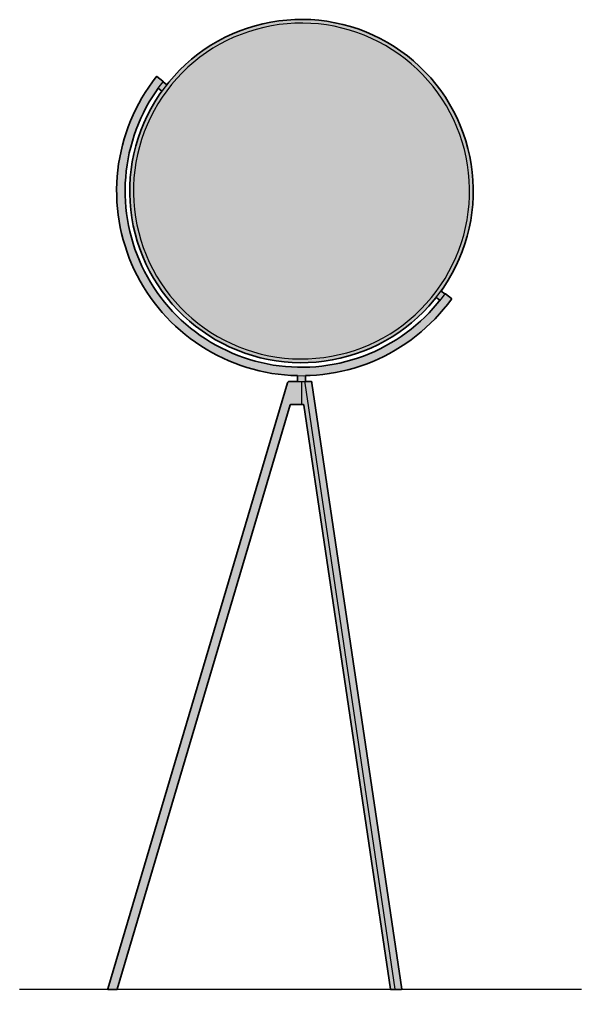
# Model space of a CAD drawing. Header units: millimetres. Extents: x 0 to 2535, y -1006 to 1980.
# Drawn here: x 0 to 1147, y 0 to 1980 of the extents above; entities that cross this region are included whole.
import ezdxf

# ---------------------------------------------------------------- set-up
doc = ezdxf.new("R2010")
doc.units = ezdxf.units.MM
doc.layers.add('Blocks', color=7, linetype='Continuous')
doc.layers.add('Blocks$Fill', color=7, linetype='Continuous', true_color=0xffffff)
for name, color, linetype, lineweight, true_color in [('Blocks$Inner', 7, 'Continuous', 25, 0x007f00), ('Blocks$Outline', 7, 'Continuous', 35, 0xff3f3f), ('Groud', 7, 'Continuous', 25, 0x243775)]:
    doc.layers.add(name, color=color, linetype=linetype, lineweight=lineweight, true_color=true_color)

# ---------------------------------------------------------------- blocks, each defined once
blk = doc.blocks.new('Superloon Floor Lamp Side')
at = {"layer": 'Blocks$Fill'}
h = blk.add_hatch(color=256, dxfattribs=at)
h.paths.add_polyline_path([(859.8, 1425.7), (865.7, 1434), (874.6, 1447.9), (882.8, 1462.1), (890.3, 1476.7), (897.1, 1491.6), (903.3, 1506.9), (908.7, 1522.4), (913.4, 1538.1), (917.3, 1554.1), (920.5, 1570.2), (922.9, 1586.4), (924.6, 1602.8), (925.5, 1619.2), (925.6, 1635.6), (925, 1652), (923.6, 1668.4), (921.4, 1684.6), (918.4, 1700.8), (914.7, 1716.8), (910.3, 1732.6), (905.1, 1748.2), (899.2, 1763.5), (892.6, 1778.6), (885.3, 1793.3), (877.3, 1807.6), (868.7, 1821.6), (859.4, 1835.1), (849.4, 1848.2), (838.9, 1860.8), (827.8, 1872.9), (816.1, 1884.5), (803.9, 1895.5), (791.3, 1905.9), (778.1, 1915.7), (764.5, 1924.9), (750.4, 1933.5), (736, 1941.4), (721.3, 1948.5), (706.2, 1955), (690.8, 1960.8), (675.2, 1965.9), (659.3, 1970.2), (643.3, 1973.7), (627.1, 1976.5), (610.8, 1978.6), (594.4, 1979.9), (578, 1980.4), (561.6, 1980.1), (545.2, 1979.1), (528.9, 1977.3), (512.6, 1974.7), (496.6, 1971.4), (480.6, 1967.4), (464.9, 1962.5), (449.5, 1957), (434.3, 1950.7), (419.4, 1943.8), (404.9, 1936.1), (390.7, 1927.8), (377, 1918.8), (363.6, 1909.2), (350.8, 1899), (338.4, 1888.2), (326.6, 1876.8), (315.3, 1864.8), (304.6, 1852.4), (300.5, 1847.1), (292.9, 1852.9), (292.9, 1853), (292.9, 1853), (292.9, 1853), (293, 1853), (293, 1853.1), (293, 1853.1), (293, 1853.1), (293, 1853.2), (293, 1853.2), (293, 1853.2), (293.1, 1853.3), (293.1, 1853.3), (293.1, 1853.3), (293.1, 1853.4), (293.1, 1853.4), (293.1, 1853.4), (293.1, 1853.5), (293.1, 1853.5), (293.1, 1853.5), (293.1, 1853.6), (293.1, 1853.6), (293.1, 1853.6), (293.1, 1853.7), (293.1, 1853.7), (293.1, 1853.7), (293, 1853.8), (293, 1853.8), (293, 1853.8), (293, 1853.9), (293, 1853.9), (293, 1853.9), (293, 1854), (293, 1854), (292.9, 1854), (292.9, 1854.1), (292.9, 1854.1), (292.9, 1854.1), (292.9, 1854.2), (292.8, 1854.2), (292.8, 1854.2), (292.8, 1854.2), (292.8, 1854.3), (292.7, 1854.3), (292.7, 1854.3), (292.7, 1854.3), (280.5, 1863.5), (280.5, 1863.5), (280.4, 1863.5), (280.4, 1863.6), (280.4, 1863.6), (280.4, 1863.6), (280.3, 1863.6), (280.3, 1863.6), (280.3, 1863.6), (280.2, 1863.6), (280.2, 1863.6), (280.2, 1863.7), (280.1, 1863.7), (280.1, 1863.7), (280.1, 1863.7), (280, 1863.7), (280, 1863.7), (280, 1863.7), (279.9, 1863.7), (279.9, 1863.7), (279.8, 1863.7), (279.8, 1863.7), (279.8, 1863.7), (279.7, 1863.7), (279.7, 1863.7), (279.7, 1863.7), (279.6, 1863.6), (279.6, 1863.6), (279.6, 1863.6), (279.5, 1863.6), (279.5, 1863.6), (279.5, 1863.6), (279.5, 1863.6), (279.4, 1863.5), (279.4, 1863.5), (279.4, 1863.5), (279.3, 1863.5), (279.3, 1863.5), (279.3, 1863.4), (279.3, 1863.4), (279.2, 1863.4), (279.2, 1863.4), (279.2, 1863.4), (279.2, 1863.3), (279.1, 1863.3), (263.7, 1842.3), (256.6, 1831.3), (249.8, 1820.2), (243.4, 1808.8), (237.4, 1797.2), (231.8, 1785.4), (226.7, 1773.5), (221.9, 1761.3), (217.6, 1749), (213.7, 1736.5), (210.2, 1724), (207.2, 1711.3), (204.6, 1698.5), (202.4, 1685.6), (200.7, 1672.7), (199.5, 1659.7), (198.7, 1646.7), (198.3, 1633.6), (198.4, 1620.6), (199, 1607.5), (200, 1594.5), (201.5, 1581.6), (203.4, 1568.7), (205.7, 1555.8), (208.5, 1543.1), (211.7, 1530.4), (215.4, 1517.9), (219.5, 1505.5), (224, 1493.3), (228.9, 1481.2), (234.3, 1469.3), (240.1, 1457.6), (246.2, 1446.1), (252.8, 1434.8), (259.8, 1423.8), (267.1, 1413), (274.8, 1402.5), (282.8, 1392.2), (291.2, 1382.2), (300, 1372.5), (309.1, 1363.2), (318.4, 1354.1), (328.2, 1345.4), (338.2, 1337), (348.4, 1329), (359, 1321.3), (369.8, 1314), (380.9, 1307.1), (392.2, 1300.5), (403.7, 1294.4), (415.4, 1288.7), (427.3, 1283.3), (439.4, 1278.4), (451.6, 1273.9), (464, 1269.9), (476.6, 1266.2), (489.2, 1263), (502, 1260.3), (514.8, 1257.9), (527.7, 1256.1), (540.7, 1254.7), (553.7, 1253.7), (566.7, 1253.2), (567.3, 1253.2), (567.3, 1241.1), (549.7, 1241.1), (549.6, 1241.1), (549.5, 1241.1), (549.3, 1241), (549.2, 1241), (549.1, 1241), (549, 1241), (549, 1241), (548.9, 1240.9), (548.8, 1240.9), (548.7, 1240.9), (548.6, 1240.9), (548.6, 1240.8), (548.5, 1240.8), (548.4, 1240.7), (548.3, 1240.7), (548.3, 1240.7), (548.2, 1240.6), (548.1, 1240.6), (548, 1240.5), (548, 1240.4), (547.9, 1240.4), (547.8, 1240.3), (547.8, 1240.3), (547.7, 1240.2), (547.7, 1240.1), (547.6, 1240.1), (547.6, 1240), (547.5, 1239.9), (547.5, 1239.9), (547.4, 1239.8), (547.4, 1239.7), (547.4, 1239.6), (547.3, 1239.5), (547.3, 1239.5), (547.3, 1239.4), (547.2, 1239.3), (547.2, 1239.3), (180.5, 1.3), (180.5, 1.2), (180.5, 1.2), (180.5, 1.1), (180.5, 1.1), (180.5, 1.1), (180.5, 1), (180.5, 1), (180.5, 1), (180.5, 0.9), (180.5, 0.9), (180.5, 0.9), (180.5, 0.8), (180.5, 0.8), (180.5, 0.8), (180.5, 0.7), (180.5, 0.7), (180.5, 0.7), (180.5, 0.6), (180.5, 0.6), (180.6, 0.6), (180.6, 0.5), (180.6, 0.5), (180.6, 0.5), (180.6, 0.5), (180.6, 0.4), (180.7, 0.4), (180.7, 0.4), (180.7, 0.3), (180.7, 0.3), (180.8, 0.3), (180.8, 0.3), (180.8, 0.2), (180.8, 0.2), (180.9, 0.2), (180.9, 0.2), (180.9, 0.2), (180.9, 0.1), (181, 0.1), (181, 0.1), (181, 0.1), (181.1, 0.1), (181.1, 0.1), (181.1, 0.1), (181.2, 0), (181.2, 0), (181.2, 0), (181.3, 0), (181.3, 0), (181.3, 0), (181.4, 0), (181.4, 0), (181.4, 0), (181.5, 0), (198.1, 0), (198.2, 0), (198.3, 0), (198.3, 0), (198.3, 0), (198.4, 0), (198.4, 0), (198.4, 0), (198.5, 0), (198.5, 0.1), (198.5, 0.1), (198.6, 0.1), (198.6, 0.1), (198.6, 0.1), (198.6, 0.1), (198.7, 0.1), (198.7, 0.2), (198.7, 0.2), (198.8, 0.2), (198.8, 0.2), (198.8, 0.3), (198.8, 0.3), (198.9, 0.3), (198.9, 0.3), (198.9, 0.4), (198.9, 0.4), (199, 0.4), (199, 0.4), (199, 0.5), (199, 0.5), (199, 0.5), (199, 0.6), (199.1, 0.6), (199.1, 0.6), (199.1, 0.7), (199.1, 0.7), (199.1, 0.7), (552.4, 1193.3), (552.4, 1193.4), (552.4, 1193.4), (552.4, 1193.5), (552.4, 1193.5), (552.5, 1193.5), (552.5, 1193.6), (552.5, 1193.6), (552.5, 1193.6), (552.5, 1193.7), (552.6, 1193.7), (552.6, 1193.7), (552.6, 1193.7), (552.6, 1193.8), (552.6, 1193.8), (552.7, 1193.8), (552.7, 1193.8), (552.7, 1193.8), (552.8, 1193.9), (552.8, 1193.9), (552.8, 1193.9), (552.8, 1193.9), (552.9, 1193.9), (552.9, 1194), (552.9, 1194), (553, 1194), (553, 1194), (553, 1194), (553.1, 1194), (553.1, 1194), (553.1, 1194), (553.2, 1194), (553.2, 1194), (553.2, 1194.1), (553.3, 1194.1), (553.3, 1194.1), (553.3, 1194.1), (579, 1194.1), (579.1, 1194.1), (579.1, 1194.1), (579.2, 1194), (579.2, 1194), (579.2, 1194), (579.3, 1194), (579.3, 1194), (579.3, 1194), (579.4, 1194), (579.4, 1194), (579.4, 1194), (579.5, 1194), (579.5, 1193.9), (579.5, 1193.9), (579.6, 1193.9), (579.6, 1193.9), (579.6, 1193.9), (579.6, 1193.8), (579.7, 1193.8), (579.7, 1193.8), (579.7, 1193.8), (579.7, 1193.8), (579.8, 1193.7), (579.8, 1193.7), (579.8, 1193.7), (579.8, 1193.6), (579.8, 1193.6), (579.9, 1193.6), (579.9, 1193.6), (579.9, 1193.5), (579.9, 1193.5), (579.9, 1193.5), (579.9, 1193.4), (580, 1193.4), (580, 1193.4), (580, 1193.3), (580, 1193.3), (580, 1193.3), (580, 1193.2), (580, 1193.2), (756.6, 0.9), (756.6, 0.8), (756.6, 0.8), (756.6, 0.7), (756.6, 0.7), (756.6, 0.7), (756.7, 0.6), (756.7, 0.6), (756.7, 0.6), (756.7, 0.5), (756.7, 0.5), (756.7, 0.5), (756.8, 0.4), (756.8, 0.4), (756.8, 0.4), (756.8, 0.4), (756.8, 0.3), (756.9, 0.3), (756.9, 0.3), (756.9, 0.3), (756.9, 0.2), (757, 0.2), (757, 0.2), (757, 0.2), (757.1, 0.1), (757.1, 0.1), (757.1, 0.1), (757.2, 0.1), (757.2, 0.1), (757.2, 0.1), (757.2, 0.1), (757.3, 0), (757.3, 0), (757.3, 0), (757.4, 0), (757.4, 0), (757.4, 0), (757.5, 0), (757.5, 0), (757.6, 0), (757.6, 0), (766.3, 0), (766.4, 0), (766.4, 0), (766.4, 0), (766.5, 0), (778.6, 0), (778.7, 0), (778.7, 0), (778.8, 0), (778.8, 0), (778.8, 0), (778.9, 0), (778.9, 0), (778.9, 0), (779, 0.1), (779, 0.1), (779, 0.1), (779.1, 0.1), (779.1, 0.1), (779.1, 0.1), (779.1, 0.1), (779.2, 0.2), (779.2, 0.2), (779.2, 0.2), (779.3, 0.2), (779.3, 0.2), (779.3, 0.3), (779.3, 0.3), (779.4, 0.3), (779.4, 0.3), (779.4, 0.4), (779.4, 0.4), (779.4, 0.4), (779.5, 0.5), (779.5, 0.5), (779.5, 0.5), (779.5, 0.5), (779.5, 0.6), (779.5, 0.6), (779.6, 0.6), (779.6, 0.7), (779.6, 0.7), (779.6, 0.7), (779.6, 0.8), (779.6, 0.8), (779.6, 0.8), (779.6, 0.9), (779.6, 0.9), (779.6, 0.9), (779.6, 1), (779.6, 1), (779.6, 1), (779.6, 1.1), (779.6, 1.1), (779.6, 1.1), (596.1, 1240.2), (596.1, 1240.3), (596.1, 1240.3), (596.1, 1240.3), (596.1, 1240.4), (596.1, 1240.4), (596, 1240.4), (596, 1240.5), (596, 1240.5), (596, 1240.5), (596, 1240.6), (596, 1240.6), (595.9, 1240.6), (595.9, 1240.6), (595.9, 1240.7), (595.9, 1240.7), (595.9, 1240.7), (595.8, 1240.8), (595.8, 1240.8), (595.8, 1240.8), (595.8, 1240.8), (595.7, 1240.8), (595.7, 1240.9), (595.7, 1240.9), (595.7, 1240.9), (595.6, 1240.9), (595.6, 1240.9), (595.6, 1241), (595.5, 1241), (595.5, 1241), (595.5, 1241), (595.4, 1241), (595.4, 1241), (595.4, 1241), (595.3, 1241), (595.3, 1241), (595.3, 1241), (595.2, 1241), (595.2, 1241.1), (595.2, 1241.1), (595.1, 1241.1), (583.3, 1241.1), (583.3, 1253.2), (605.8, 1254.3), (618.8, 1255.6), (631.8, 1257.3), (644.6, 1259.5), (657.4, 1262.1), (670.1, 1265.2), (682.7, 1268.7), (695.1, 1272.6), (707.4, 1276.9), (719.5, 1281.7), (731.5, 1286.9), (743.3, 1292.5), (754.9, 1298.5), (766.2, 1305), (777.4, 1311.8), (788.2, 1318.9), (798.9, 1326.5), (809.3, 1334.4), (819.3, 1342.7), (829.1, 1351.3), (838.6, 1360.3), (847.8, 1369.5), (856.7, 1379.1), (865.2, 1389), (873.4, 1399.2), (881.2, 1409.6), (881.2, 1409.7), (881.2, 1409.7), (881.2, 1409.7), (881.3, 1409.8), (881.3, 1409.8), (881.3, 1409.8), (881.3, 1409.9), (881.3, 1409.9), (881.3, 1409.9), (881.3, 1410), (881.3, 1410), (881.3, 1410), (881.3, 1410.1), (881.3, 1410.1), (881.3, 1410.1), (881.4, 1410.2), (881.4, 1410.2), (881.4, 1410.2), (881.3, 1410.3), (881.3, 1410.3), (881.3, 1410.3), (881.3, 1410.4), (881.3, 1410.4), (881.3, 1410.4), (881.3, 1410.5), (881.3, 1410.5), (881.3, 1410.5), (881.3, 1410.6), (881.3, 1410.6), (881.3, 1410.6), (881.2, 1410.7), (881.2, 1410.7), (881.2, 1410.7), (881.2, 1410.8), (881.2, 1410.8), (881.1, 1410.8), (881.1, 1410.8), (881.1, 1410.9), (881.1, 1410.9), (881.1, 1410.9), (881, 1410.9), (881, 1411), (881, 1411), (881, 1411), (868.8, 1420.2), (868.7, 1420.2), (868.7, 1420.2), (868.7, 1420.2), (868.6, 1420.3), (868.6, 1420.3), (868.6, 1420.3), (868.6, 1420.3), (868.5, 1420.3), (868.5, 1420.3), (868.5, 1420.3), (868.4, 1420.3), (868.4, 1420.4), (868.4, 1420.4), (868.3, 1420.4), (868.3, 1420.4), (868.3, 1420.4), (868.2, 1420.4), (868.2, 1420.4), (868.1, 1420.4), (868.1, 1420.4), (868.1, 1420.4), (868, 1420.4), (868, 1420.4), (868, 1420.3), (867.9, 1420.3), (867.9, 1420.3), (867.9, 1420.3), (867.8, 1420.3), (867.8, 1420.3), (867.8, 1420.3), (867.7, 1420.3), (867.7, 1420.3), (867.7, 1420.2), (867.7, 1420.2), (867.6, 1420.2), (867.6, 1420.2), (867.6, 1420.2), (867.5, 1420.1), (867.5, 1420.1), (867.5, 1420.1), (867.5, 1420.1), (867.4, 1420), (867.4, 1420), (867.4, 1420), (867.4, 1420)], flags=0)
h.paths.add_polyline_path([(857.6, 1407), (844, 1390.8), (835.6, 1381.6), (826.8, 1372.8), (817.8, 1364.2), (808.4, 1356), (798.8, 1348.1), (788.9, 1340.5), (778.7, 1333.3), (768.3, 1326.4), (757.7, 1319.9), (746.9, 1313.8), (735.8, 1308.1), (724.6, 1302.7), (713.1, 1297.7), (701.6, 1293.1), (689.8, 1289), (677.9, 1285.2), (665.9, 1281.9), (653.8, 1278.9), (641.6, 1276.4), (629.3, 1274.4), (617, 1272.7), (604.6, 1271.5), (592.2, 1270.7), (579.7, 1270.3), (567.2, 1270.4), (554.8, 1270.9), (542.4, 1271.8), (530, 1273.1), (517.7, 1274.9), (505.4, 1277.1), (493.2, 1279.8), (481.1, 1282.8), (469.2, 1286.3), (457.3, 1290.2), (445.6, 1294.5), (434.1, 1299.2), (422.7, 1304.2), (411.5, 1309.7), (400.5, 1315.6), (389.8, 1321.8), (379.2, 1328.4), (368.9, 1335.4), (358.8, 1342.7), (349, 1350.4), (339.4, 1358.4), (330.2, 1366.7), (321.2, 1375.4), (312.5, 1384.3), (304.2, 1393.6), (296.2, 1403.1), (288.5, 1412.9), (281.1, 1423), (274.1, 1433.3), (267.5, 1443.8), (261.2, 1454.6), (255.3, 1465.6), (249.8, 1476.8), (244.7, 1488.1), (240, 1499.6), (235.7, 1511.3), (231.8, 1523.2), (228.3, 1535.1), (225.2, 1547.2), (222.6, 1559.4), (220.3, 1571.6), (218.5, 1583.9), (217.1, 1596.3), (216.2, 1608.7), (215.7, 1621.2), (215.6, 1633.7), (215.9, 1646.1), (216.7, 1658.5), (217.9, 1670.9), (219.5, 1683.3), (221.6, 1695.6), (224, 1707.8), (226.9, 1719.9), (230.3, 1731.9), (234, 1743.8), (238.1, 1755.6), (242.7, 1767.1), (247.6, 1778.6), (253, 1789.8), (258.7, 1800.9), (264.8, 1811.8), (271.3, 1822.4), (278.1, 1832.8), (283.1, 1839.9), (290.7, 1834.2), (285, 1826.1), (276.1, 1812.2), (267.9, 1798), (260.3, 1783.4), (253.5, 1768.5), (247.4, 1753.3), (242, 1737.7), (237.3, 1722), (233.3, 1706.1), (230.1, 1689.9), (227.7, 1673.7), (226.1, 1657.4), (225.2, 1641), (225, 1624.5), (225.7, 1608.1), (227.1, 1591.8), (229.3, 1575.5), (232.2, 1559.3), (235.9, 1543.3), (240.3, 1527.5), (245.5, 1511.9), (251.4, 1496.6), (258, 1481.5), (265.3, 1466.8), (273.3, 1452.5), (282, 1438.5), (291.3, 1425), (301.2, 1411.9), (311.7, 1399.3), (322.8, 1387.2), (334.5, 1375.6), (346.7, 1364.6), (359.4, 1354.2), (372.6, 1344.4), (386.2, 1335.2), (400.2, 1326.6), (414.6, 1318.8), (429.4, 1311.6), (444.5, 1305.1), (459.9, 1299.3), (475.5, 1294.3), (491.3, 1289.9), (507.4, 1286.4), (523.6, 1283.6), (539.8, 1281.5), (556.2, 1280.2), (572.6, 1279.7), (589.1, 1280), (605.5, 1281), (621.8, 1282.8), (638, 1285.4), (654.1, 1288.7), (670, 1292.8), (685.7, 1297.6), (701.2, 1303.1), (716.4, 1309.4), (731.2, 1316.3), (745.8, 1324), (759.9, 1332.3), (773.7, 1341.3), (787, 1350.9), (799.9, 1361.1), (812.2, 1372), (824.1, 1383.3), (835.3, 1395.3), (846.1, 1407.7), (850, 1412.7)], flags=0)
at = {"layer": 'Blocks$Inner'}
for p, q in [((867.4, 1420), (859.7, 1425.8)), ((567.3, 1241), (567.3, 1253.2)), ((583.3, 1241), (583.3, 1253.2))]:
    blk.add_line(p, q, dxfattribs=at)
for points in [[(225.2, 1641), (225, 1624.5), (225.7, 1608.1), (227.1, 1591.8), (229.3, 1575.5), (232.2, 1559.3), (235.9, 1543.3), (240.3, 1527.5), (245.5, 1511.9), (251.4, 1496.6), (258, 1481.5), (265.3, 1466.8), (273.3, 1452.5), (282, 1438.5), (291.3, 1425), (301.2, 1411.9), (311.7, 1399.3), (322.8, 1387.2), (334.5, 1375.6), (346.7, 1364.6), (359.4, 1354.2), (372.6, 1344.4), (386.2, 1335.2), (400.2, 1326.6), (414.6, 1318.8), (429.4, 1311.6), (444.5, 1305.1), (459.9, 1299.3), (475.5, 1294.3), (491.3, 1289.9), (507.4, 1286.4), (523.6, 1283.6), (539.8, 1281.5), (556.2, 1280.2), (572.6, 1279.7), (589.1, 1280), (605.5, 1281), (621.8, 1282.8), (638, 1285.4), (654.1, 1288.7), (670, 1292.8), (685.7, 1297.6), (701.2, 1303.1), (716.4, 1309.4), (731.2, 1316.3), (745.8, 1324), (759.9, 1332.3), (773.7, 1341.3), (787, 1350.9), (799.9, 1361.1), (812.2, 1372), (824.1, 1383.3), (835.3, 1395.3), (846.1, 1407.7), (856.2, 1420.7), (865.7, 1434), (874.6, 1447.9), (882.8, 1462.1), (890.3, 1476.7), (897.1, 1491.6), (903.3, 1506.9), (908.7, 1522.4), (913.4, 1538.1), (917.3, 1554.1), (920.5, 1570.2), (922.9, 1586.4), (924.6, 1602.8), (925.5, 1619.2), (925.6, 1635.6), (925, 1652), (923.6, 1668.4), (921.4, 1684.6), (918.4, 1700.8), (914.7, 1716.8), (910.3, 1732.6), (905.1, 1748.2), (899.2, 1763.5), (892.6, 1778.6), (885.3, 1793.3), (877.3, 1807.6), (868.7, 1821.6), (859.4, 1835.1), (849.4, 1848.2), (838.9, 1860.8), (827.8, 1872.9), (816.1, 1884.5), (803.9, 1895.5), (791.3, 1905.9), (778.1, 1915.7), (764.5, 1924.9), (750.4, 1933.5), (736, 1941.4), (721.3, 1948.5), (706.2, 1955), (690.8, 1960.8), (675.2, 1965.9), (659.3, 1970.2), (643.3, 1973.7), (627.1, 1976.5), (610.8, 1978.6), (594.4, 1979.9), (578, 1980.4), (561.6, 1980.1), (545.2, 1979.1), (528.9, 1977.3), (512.6, 1974.7), (496.6, 1971.4), (480.6, 1967.4), (464.9, 1962.5), (449.5, 1957), (434.3, 1950.7), (419.4, 1943.8), (404.9, 1936.1), (390.7, 1927.8), (377, 1918.8), (363.6, 1909.2), (350.8, 1899), (338.4, 1888.2), (326.6, 1876.8), (315.3, 1864.8), (304.6, 1852.4), (294.5, 1839.5), (285, 1826.1), (276.1, 1812.2), (267.9, 1798), (260.3, 1783.4), (253.5, 1768.5), (247.4, 1753.3), (242, 1737.7), (237.3, 1722), (233.3, 1706.1), (230.1, 1689.9), (227.7, 1673.7), (226.1, 1657.4)], [(232.7, 1640.7), (232.6, 1624.6), (233.2, 1608.6), (234.6, 1592.6), (236.8, 1576.7), (239.6, 1560.8), (243.2, 1545.2), (247.6, 1529.7), (252.7, 1514.5), (258.4, 1499.5), (264.9, 1484.8), (272.1, 1470.4), (279.9, 1456.3), (288.3, 1442.7), (297.4, 1429.4), (307.1, 1416.6), (317.4, 1404.3), (328.3, 1392.4), (339.7, 1381.1), (351.6, 1370.4), (364.1, 1360.2), (377, 1350.5), (390.3, 1341.6), (404, 1333.2), (418.1, 1325.5), (432.5, 1318.5), (447.3, 1312.1), (462.4, 1306.5), (477.6, 1301.5), (493.2, 1297.3), (508.8, 1293.8), (524.7, 1291.1), (540.6, 1289.1), (556.6, 1287.8), (572.7, 1287.3), (588.8, 1287.6), (604.8, 1288.6), (620.8, 1290.3), (636.7, 1292.8), (652.4, 1296.1), (668, 1300.1), (683.3, 1304.8), (698.5, 1310.2), (713.3, 1316.3), (727.9, 1323.1), (742.1, 1330.6), (755.9, 1338.8), (769.4, 1347.5), (782.4, 1356.9), (795, 1367), (807.1, 1377.5), (818.7, 1388.7), (829.7, 1400.4), (840.2, 1412.5), (850.1, 1425.2), (859.4, 1438.3), (868.1, 1451.8), (876.1, 1465.7), (883.5, 1480), (890.2, 1494.6), (896.2, 1509.5), (901.5, 1524.7), (906.1, 1540.1), (909.9, 1555.7), (913, 1571.5), (915.4, 1587.4), (917, 1603.4), (917.9, 1619.4), (918, 1635.5), (917.4, 1651.5), (916, 1667.5), (913.9, 1683.5), (911, 1699.3), (907.4, 1714.9), (903.1, 1730.4), (898, 1745.7), (892.2, 1760.7), (885.8, 1775.4), (878.6, 1789.8), (870.8, 1803.8), (862.3, 1817.5), (853.2, 1830.7), (843.5, 1843.5), (833.2, 1855.8), (822.3, 1867.7), (810.9, 1879), (799, 1889.8), (786.6, 1900), (773.7, 1909.6), (760.4, 1918.6), (746.7, 1926.9), (732.6, 1934.6), (718.1, 1941.7), (703.3, 1948), (688.3, 1953.7), (673, 1958.6), (657.5, 1962.8), (641.8, 1966.3), (626, 1969), (610, 1971), (594, 1972.3), (578, 1972.8), (561.9, 1972.5), (545.8, 1971.5), (529.9, 1969.8), (514, 1967.3), (498.3, 1964), (482.7, 1960.1), (467.3, 1955.3), (452.2, 1949.9), (437.3, 1943.8), (422.8, 1937), (408.6, 1929.5), (394.7, 1921.4), (381.3, 1912.6), (368.2, 1903.2), (355.7, 1893.2), (343.6, 1882.6), (332, 1871.4), (320.9, 1859.8), (310.4, 1847.6), (300.5, 1834.9), (291.2, 1821.8), (282.6, 1808.3), (274.5, 1794.4), (267.2, 1780.1), (260.5, 1765.5), (254.5, 1750.6), (249.2, 1735.4), (244.6, 1720), (240.7, 1704.4), (237.6, 1688.6), (235.2, 1672.8), (233.6, 1656.8)], [(868.8, 1420.2), (868.8, 1420.2), (868.7, 1420.2), (868.7, 1420.2), (868.7, 1420.2), (868.6, 1420.3), (868.6, 1420.3), (868.6, 1420.3), (868.6, 1420.3), (868.5, 1420.3), (868.5, 1420.3), (868.5, 1420.3), (868.4, 1420.3), (868.4, 1420.4), (868.4, 1420.4), (868.3, 1420.4), (868.3, 1420.4), (868.3, 1420.4), (868.2, 1420.4), (868.2, 1420.4), (868.1, 1420.4), (868.1, 1420.4), (868.1, 1420.4), (868, 1420.4), (868, 1420.4), (868, 1420.3), (867.9, 1420.3), (867.9, 1420.3), (867.9, 1420.3), (867.8, 1420.3), (867.8, 1420.3), (867.8, 1420.3), (867.7, 1420.3), (867.7, 1420.3), (867.7, 1420.2), (867.7, 1420.2), (867.6, 1420.2), (867.6, 1420.2), (867.6, 1420.2), (867.5, 1420.1), (867.5, 1420.1), (867.5, 1420.1), (867.5, 1420.1), (867.4, 1420), (867.4, 1420), (867.4, 1420), (867.4, 1420), (859.9, 1410), (852.1, 1400.2), (844, 1390.8), (835.6, 1381.6), (826.8, 1372.8), (817.8, 1364.2), (808.4, 1356), (798.8, 1348.1), (788.9, 1340.5), (778.7, 1333.3), (768.3, 1326.4), (757.7, 1319.9), (746.9, 1313.8), (735.8, 1308.1), (724.6, 1302.7), (713.1, 1297.7), (701.6, 1293.1), (689.8, 1289), (677.9, 1285.2), (665.9, 1281.9), (653.8, 1278.9), (641.6, 1276.4), (629.3, 1274.4), (617, 1272.7), (604.6, 1271.5), (592.2, 1270.7), (579.7, 1270.3), (567.2, 1270.4), (554.8, 1270.9), (542.4, 1271.8), (530, 1273.1), (517.7, 1274.9), (505.4, 1277.1), (493.2, 1279.8), (481.1, 1282.8), (469.2, 1286.3), (457.3, 1290.2), (445.6, 1294.5), (434.1, 1299.2), (422.7, 1304.2), (411.5, 1309.7), (400.5, 1315.6), (389.8, 1321.8), (379.2, 1328.4), (368.9, 1335.4), (358.8, 1342.7), (349, 1350.4), (339.4, 1358.4), (330.2, 1366.7), (321.2, 1375.4), (312.5, 1384.3), (304.2, 1393.6), (296.2, 1403.1), (288.5, 1412.9), (281.1, 1423), (274.1, 1433.3), (267.5, 1443.8), (261.2, 1454.6), (255.3, 1465.6), (249.8, 1476.8), (244.7, 1488.1), (240, 1499.6), (235.7, 1511.3), (231.8, 1523.2), (228.3, 1535.1), (225.2, 1547.2), (222.6, 1559.4), (220.3, 1571.6), (218.5, 1583.9), (217.1, 1596.3), (216.2, 1608.7), (215.7, 1621.2), (215.6, 1633.7), (215.9, 1646.1), (216.7, 1658.5), (217.9, 1670.9), (219.5, 1683.3), (221.6, 1695.6), (224, 1707.8), (226.9, 1719.9), (230.3, 1731.9), (234, 1743.8), (238.1, 1755.6), (242.7, 1767.1), (247.6, 1778.6), (253, 1789.8), (258.7, 1800.9), (264.8, 1811.8), (271.3, 1822.4), (278.1, 1832.8), (285.3, 1843), (292.9, 1852.9), (292.9, 1852.9), (292.9, 1853), (292.9, 1853), (292.9, 1853), (293, 1853), (293, 1853.1), (293, 1853.1), (293, 1853.1), (293, 1853.2), (293, 1853.2), (293, 1853.2), (293.1, 1853.3), (293.1, 1853.3), (293.1, 1853.3), (293.1, 1853.4), (293.1, 1853.4), (293.1, 1853.4), (293.1, 1853.5), (293.1, 1853.5), (293.1, 1853.5), (293.1, 1853.6), (293.1, 1853.6), (293.1, 1853.6), (293.1, 1853.7), (293.1, 1853.7), (293.1, 1853.7), (293, 1853.8), (293, 1853.8), (293, 1853.8), (293, 1853.9), (293, 1853.9), (293, 1853.9), (293, 1854), (293, 1854), (292.9, 1854), (292.9, 1854.1), (292.9, 1854.1), (292.9, 1854.1), (292.9, 1854.2), (292.8, 1854.2), (292.8, 1854.2), (292.8, 1854.2), (292.8, 1854.3), (292.7, 1854.3), (292.7, 1854.3), (292.7, 1854.3), (280.5, 1863.5), (280.5, 1863.5), (280.5, 1863.5), (280.4, 1863.5), (280.4, 1863.6), (280.4, 1863.6), (280.4, 1863.6), (280.3, 1863.6), (280.3, 1863.6), (280.3, 1863.6), (280.2, 1863.6), (280.2, 1863.6), (280.2, 1863.7), (280.1, 1863.7), (280.1, 1863.7), (280.1, 1863.7), (280, 1863.7), (280, 1863.7), (280, 1863.7), (279.9, 1863.7), (279.9, 1863.7), (279.8, 1863.7), (279.8, 1863.7), (279.8, 1863.7), (279.7, 1863.7), (279.7, 1863.7), (279.7, 1863.7), (279.6, 1863.6), (279.6, 1863.6), (279.6, 1863.6), (279.5, 1863.6), (279.5, 1863.6), (279.5, 1863.6), (279.5, 1863.6), (279.4, 1863.5), (279.4, 1863.5), (279.4, 1863.5), (279.3, 1863.5), (279.3, 1863.5), (279.3, 1863.4), (279.3, 1863.4), (279.2, 1863.4), (279.2, 1863.4), (279.2, 1863.4), (279.2, 1863.3), (279.1, 1863.3), (271.2, 1852.9), (263.7, 1842.3), (256.6, 1831.3), (249.8, 1820.2), (243.4, 1808.8), (237.4, 1797.2), (231.8, 1785.4), (226.7, 1773.5), (221.9, 1761.3), (217.6, 1749), (213.7, 1736.5), (210.2, 1724), (207.2, 1711.3), (204.6, 1698.5), (202.4, 1685.6), (200.7, 1672.7), (199.5, 1659.7), (198.7, 1646.7), (198.3, 1633.6), (198.4, 1620.6), (199, 1607.5), (200, 1594.5), (201.5, 1581.6), (203.4, 1568.7), (205.7, 1555.8), (208.5, 1543.1), (211.7, 1530.4), (215.4, 1517.9), (219.5, 1505.5), (224, 1493.3), (228.9, 1481.2), (234.3, 1469.3), (240.1, 1457.6), (246.2, 1446.1), (252.8, 1434.8), (259.8, 1423.8), (267.1, 1413), (274.8, 1402.5), (282.8, 1392.2), (291.2, 1382.2), (300, 1372.5), (309.1, 1363.2), (318.4, 1354.1), (328.2, 1345.4), (338.2, 1337), (348.4, 1329), (359, 1321.3), (369.8, 1314), (380.9, 1307.1), (392.2, 1300.5), (403.7, 1294.4), (415.4, 1288.7), (427.3, 1283.3), (439.4, 1278.4), (451.6, 1273.9), (464, 1269.9), (476.6, 1266.2), (489.2, 1263), (502, 1260.3), (514.8, 1257.9), (527.7, 1256.1), (540.7, 1254.7), (553.7, 1253.7), (566.7, 1253.2), (579.8, 1253.1), (592.8, 1253.5), (605.8, 1254.3), (618.8, 1255.6), (631.8, 1257.3), (644.6, 1259.5), (657.4, 1262.1), (670.1, 1265.2), (682.7, 1268.7), (695.1, 1272.6), (707.4, 1276.9), (719.5, 1281.7), (731.5, 1286.9), (743.3, 1292.5), (754.9, 1298.5), (766.2, 1305), (777.4, 1311.8), (788.2, 1318.9), (798.9, 1326.5), (809.3, 1334.4), (819.3, 1342.7), (829.1, 1351.3), (838.6, 1360.3), (847.8, 1369.5), (856.7, 1379.1), (865.2, 1389), (873.4, 1399.2), (881.2, 1409.6), (881.2, 1409.7), (881.2, 1409.7), (881.2, 1409.7), (881.2, 1409.7), (881.3, 1409.8), (881.3, 1409.8), (881.3, 1409.8), (881.3, 1409.9), (881.3, 1409.9), (881.3, 1409.9), (881.3, 1410), (881.3, 1410), (881.3, 1410), (881.3, 1410.1), (881.3, 1410.1), (881.3, 1410.1), (881.4, 1410.2), (881.4, 1410.2), (881.4, 1410.2), (881.3, 1410.3), (881.3, 1410.3), (881.3, 1410.3), (881.3, 1410.4), (881.3, 1410.4), (881.3, 1410.4), (881.3, 1410.5), (881.3, 1410.5), (881.3, 1410.5), (881.3, 1410.6), (881.3, 1410.6), (881.3, 1410.6), (881.2, 1410.7), (881.2, 1410.7), (881.2, 1410.7), (881.2, 1410.8), (881.2, 1410.8), (881.1, 1410.8), (881.1, 1410.8), (881.1, 1410.9), (881.1, 1410.9), (881.1, 1410.9), (881, 1410.9), (881, 1411), (881, 1411), (881, 1411)]]:
    blk.add_lwpolyline(points, close=True, dxfattribs=at)
for points in [[(300.5, 1847.1), (292.9, 1852.9)], [(290.7, 1834.2), (283.1, 1839.9)], [(857.6, 1407), (850, 1412.7)], [(549.5, 1241.1), (581, 1241.1), (595.1, 1241.1), (595.2, 1241.1), (595.2, 1241.1), (595.2, 1241), (595.3, 1241), (595.3, 1241), (595.3, 1241), (595.4, 1241), (595.4, 1241), (595.4, 1241), (595.5, 1241), (595.5, 1241), (595.5, 1241), (595.6, 1241), (595.6, 1240.9), (595.6, 1240.9), (595.7, 1240.9), (595.7, 1240.9), (595.7, 1240.9), (595.7, 1240.8), (595.8, 1240.8), (595.8, 1240.8), (595.8, 1240.8), (595.8, 1240.8), (595.9, 1240.7), (595.9, 1240.7), (595.9, 1240.7), (595.9, 1240.6), (595.9, 1240.6), (596, 1240.6), (596, 1240.6), (596, 1240.5), (596, 1240.5), (596, 1240.5), (596, 1240.4), (596.1, 1240.4), (596.1, 1240.4), (596.1, 1240.3), (596.1, 1240.3), (596.1, 1240.3), (596.1, 1240.2), (596.1, 1240.2), (596.4, 1238.1), (779.6, 1.1), (779.6, 1.1), (779.6, 1.1), (779.6, 1), (779.6, 1), (779.6, 1), (779.6, 0.9), (779.6, 0.9), (779.6, 0.9), (779.6, 0.8), (779.6, 0.8), (779.6, 0.8), (779.6, 0.7), (779.6, 0.7), (779.6, 0.7), (779.6, 0.6), (779.5, 0.6), (779.5, 0.6), (779.5, 0.5), (779.5, 0.5), (779.5, 0.5), (779.5, 0.5), (779.4, 0.4), (779.4, 0.4), (779.4, 0.4), (779.4, 0.3), (779.4, 0.3), (779.3, 0.3), (779.3, 0.3), (779.3, 0.2), (779.3, 0.2), (779.2, 0.2), (779.2, 0.2), (779.2, 0.2), (779.1, 0.1), (779.1, 0.1), (779.1, 0.1), (779.1, 0.1), (779, 0.1), (779, 0.1), (779, 0.1), (778.9, 0), (778.9, 0), (778.9, 0), (778.8, 0), (778.8, 0), (778.8, 0), (778.7, 0), (778.7, 0), (778.7, 0), (778.6, 0), (766.5, 0), (757.6, 0), (757.6, 0), (757.5, 0), (757.5, 0), (757.4, 0), (757.4, 0), (757.4, 0), (757.3, 0), (757.3, 0), (757.3, 0), (757.2, 0.1), (757.2, 0.1), (757.2, 0.1), (757.2, 0.1), (757.1, 0.1), (757.1, 0.1), (757.1, 0.1), (757, 0.2), (757, 0.2), (757, 0.2), (756.9, 0.2), (756.9, 0.3), (756.9, 0.3), (756.9, 0.3), (756.8, 0.3), (756.8, 0.4), (756.8, 0.4), (756.8, 0.4), (756.8, 0.4), (756.7, 0.5), (756.7, 0.5), (756.7, 0.5), (756.7, 0.6), (756.7, 0.6), (756.7, 0.6), (756.6, 0.7), (756.6, 0.7), (756.6, 0.7), (756.6, 0.8), (756.6, 0.8), (756.6, 0.8), (756.6, 0.9), (580, 1193.2), (580, 1193.2), (580, 1193.3), (580, 1193.3), (580, 1193.3), (580, 1193.4), (580, 1193.4), (579.9, 1193.4), (579.9, 1193.5), (579.9, 1193.5), (579.9, 1193.5), (579.9, 1193.6), (579.9, 1193.6), (579.8, 1193.6), (579.8, 1193.6), (579.8, 1193.7), (579.8, 1193.7), (579.8, 1193.7), (579.7, 1193.8), (579.7, 1193.8), (579.7, 1193.8), (579.7, 1193.8), (579.6, 1193.8), (579.6, 1193.9), (579.6, 1193.9), (579.6, 1193.9), (579.5, 1193.9), (579.5, 1193.9), (579.5, 1194), (579.4, 1194), (579.4, 1194), (579.4, 1194), (579.3, 1194), (579.3, 1194), (579.3, 1194), (579.2, 1194), (579.2, 1194), (579.2, 1194), (579.1, 1194.1), (579.1, 1194.1), (579.1, 1194.1), (579, 1194.1), (553.3, 1194.1), (553.3, 1194.1), (553.3, 1194.1), (553.2, 1194.1), (553.2, 1194), (553.2, 1194), (553.1, 1194), (553.1, 1194), (553.1, 1194), (553, 1194), (553, 1194), (553, 1194), (552.9, 1194), (552.9, 1194), (552.9, 1193.9), (552.8, 1193.9), (552.8, 1193.9), (552.8, 1193.9), (552.8, 1193.9), (552.7, 1193.8), (552.7, 1193.8), (552.7, 1193.8), (552.6, 1193.8), (552.6, 1193.8), (552.6, 1193.7), (552.6, 1193.7), (552.6, 1193.7), (552.5, 1193.7), (552.5, 1193.6), (552.5, 1193.6), (552.5, 1193.6), (552.5, 1193.5), (552.4, 1193.5), (552.4, 1193.5), (552.4, 1193.4), (552.4, 1193.4), (552.4, 1193.4), (552.4, 1193.3), (199.1, 0.7), (199.1, 0.7), (199.1, 0.7), (199.1, 0.6), (199.1, 0.6), (199, 0.6), (199, 0.5), (199, 0.5), (199, 0.5), (199, 0.4), (199, 0.4), (198.9, 0.4), (198.9, 0.4), (198.9, 0.3), (198.9, 0.3), (198.8, 0.3), (198.8, 0.3), (198.8, 0.2), (198.8, 0.2), (198.7, 0.2), (198.7, 0.2), (198.7, 0.1), (198.6, 0.1), (198.6, 0.1), (198.6, 0.1), (198.6, 0.1), (198.5, 0.1), (198.5, 0.1), (198.5, 0), (198.4, 0), (198.4, 0), (198.4, 0), (198.3, 0), (198.3, 0), (198.3, 0), (198.2, 0), (198.2, 0), (198.1, 0), (181.5, 0), (181.4, 0), (181.4, 0), (181.4, 0), (181.3, 0), (181.3, 0), (181.3, 0), (181.2, 0), (181.2, 0), (181.2, 0), (181.1, 0.1), (181.1, 0.1), (181.1, 0.1), (181, 0.1), (181, 0.1), (181, 0.1), (180.9, 0.1), (180.9, 0.2), (180.9, 0.2), (180.9, 0.2), (180.8, 0.2), (180.8, 0.2), (180.8, 0.3), (180.8, 0.3), (180.7, 0.3), (180.7, 0.3), (180.7, 0.4), (180.7, 0.4), (180.6, 0.4), (180.6, 0.5), (180.6, 0.5), (180.6, 0.5), (180.6, 0.5), (180.6, 0.6), (180.5, 0.6), (180.5, 0.6), (180.5, 0.7), (180.5, 0.7), (180.5, 0.7), (180.5, 0.8), (180.5, 0.8), (180.5, 0.8), (180.5, 0.9), (180.5, 0.9), (180.5, 0.9), (180.5, 1), (180.5, 1), (180.5, 1), (180.5, 1.1), (180.5, 1.1), (180.5, 1.1), (180.5, 1.2), (180.5, 1.2), (180.5, 1.3), (180.5, 1.3), (546.9, 1238.3), (547.2, 1239.3)], [(549.7, 1241.1), (549.6, 1241.1), (549.6, 1241.1), (549.5, 1241.1), (549.4, 1241), (549.3, 1241), (549.2, 1241), (549.1, 1241), (549, 1241), (549, 1241), (548.9, 1240.9), (548.8, 1240.9), (548.7, 1240.9), (548.6, 1240.9), (548.6, 1240.8), (548.5, 1240.8), (548.4, 1240.7), (548.3, 1240.7), (548.3, 1240.7), (548.2, 1240.6), (548.1, 1240.6), (548, 1240.5), (548, 1240.4), (547.9, 1240.4), (547.8, 1240.3), (547.8, 1240.3), (547.7, 1240.2), (547.7, 1240.1), (547.6, 1240.1), (547.6, 1240), (547.5, 1239.9), (547.5, 1239.9), (547.4, 1239.8), (547.4, 1239.7), (547.4, 1239.6), (547.3, 1239.5), (547.3, 1239.5), (547.3, 1239.4), (547.2, 1239.3), (547.2, 1239.3)], [(576.3, 1194.1), (576.3, 1241.1)], [(581, 1241.1), (581, 1241.1), (581, 1241.1), (581.1, 1241), (581.1, 1241), (581.1, 1241), (581.2, 1241), (581.2, 1241), (581.2, 1241), (581.3, 1241), (581.3, 1241), (581.3, 1241), (581.4, 1241), (581.4, 1241), (581.4, 1240.9), (581.5, 1240.9), (581.5, 1240.9), (581.5, 1240.9), (581.5, 1240.9), (581.6, 1240.8), (581.6, 1240.8), (581.6, 1240.8), (581.7, 1240.8), (581.7, 1240.8), (581.7, 1240.7), (581.7, 1240.7), (581.7, 1240.7), (581.8, 1240.6), (581.8, 1240.6), (581.8, 1240.6), (581.8, 1240.6), (581.8, 1240.5), (581.9, 1240.5), (581.9, 1240.5), (581.9, 1240.4), (581.9, 1240.4), (581.9, 1240.4), (581.9, 1240.3), (581.9, 1240.3), (581.9, 1240.3), (581.9, 1240.2), (582, 1240.2), (582.3, 1238.1), (765.5, 0.9), (765.5, 0.8), (765.5, 0.8), (765.5, 0.8), (765.5, 0.7), (765.5, 0.7), (765.5, 0.7), (765.6, 0.6), (765.6, 0.6), (765.6, 0.6), (765.6, 0.5), (765.6, 0.5), (765.6, 0.5), (765.7, 0.4), (765.7, 0.4), (765.7, 0.4), (765.7, 0.4), (765.7, 0.3), (765.8, 0.3), (765.8, 0.3), (765.8, 0.3), (765.8, 0.2), (765.9, 0.2), (765.9, 0.2), (765.9, 0.2), (766, 0.1), (766, 0.1), (766, 0.1), (766, 0.1), (766.1, 0.1), (766.1, 0.1), (766.1, 0.1), (766.2, 0), (766.2, 0), (766.2, 0), (766.3, 0), (766.3, 0), (766.3, 0), (766.4, 0), (766.4, 0), (766.4, 0), (766.5, 0)]]:
    blk.add_lwpolyline(points, dxfattribs=at)
at = {"layer": 'Blocks$Outline'}
for points in [[(859.8, 1425.7), (865.7, 1434), (874.6, 1447.9), (882.8, 1462.1), (890.3, 1476.7), (897.1, 1491.6), (903.3, 1506.9), (908.7, 1522.4), (913.4, 1538.1), (917.3, 1554.1), (920.5, 1570.2), (922.9, 1586.4), (924.6, 1602.8), (925.5, 1619.2), (925.6, 1635.6), (925, 1652), (923.6, 1668.4), (921.4, 1684.6), (918.4, 1700.8), (914.7, 1716.8), (910.3, 1732.6), (905.1, 1748.2), (899.2, 1763.5), (892.6, 1778.6), (885.3, 1793.3), (877.3, 1807.6), (868.7, 1821.6), (859.4, 1835.1), (849.4, 1848.2), (838.9, 1860.8), (827.8, 1872.9), (816.1, 1884.5), (803.9, 1895.5), (791.3, 1905.9), (778.1, 1915.7), (764.5, 1924.9), (750.4, 1933.5), (736, 1941.4), (721.3, 1948.5), (706.2, 1955), (690.8, 1960.8), (675.2, 1965.9), (659.3, 1970.2), (643.3, 1973.7), (627.1, 1976.5), (610.8, 1978.6), (594.4, 1979.9), (578, 1980.4), (561.6, 1980.1), (545.2, 1979.1), (528.9, 1977.3), (512.6, 1974.7), (496.6, 1971.4), (480.6, 1967.4), (464.9, 1962.5), (449.5, 1957), (434.3, 1950.7), (419.4, 1943.8), (404.9, 1936.1), (390.7, 1927.8), (377, 1918.8), (363.6, 1909.2), (350.8, 1899), (338.4, 1888.2), (326.6, 1876.8), (315.3, 1864.8), (304.6, 1852.4), (300.5, 1847.1)], [(279.1, 1863.3), (271.2, 1852.9), (263.7, 1842.3), (256.6, 1831.3), (249.8, 1820.2), (243.4, 1808.8), (237.4, 1797.2), (231.8, 1785.4), (226.7, 1773.5), (221.9, 1761.3), (217.6, 1749), (213.7, 1736.5), (210.2, 1724), (207.2, 1711.3), (204.6, 1698.5), (202.4, 1685.6), (200.7, 1672.7), (199.5, 1659.7), (198.7, 1646.7), (198.3, 1633.6), (198.4, 1620.6), (199, 1607.5), (200, 1594.5), (201.5, 1581.6), (203.4, 1568.7), (205.7, 1555.8), (208.5, 1543.1), (211.7, 1530.4), (215.4, 1517.9), (219.5, 1505.5), (224, 1493.3), (228.9, 1481.2), (234.3, 1469.3), (240.1, 1457.6), (246.2, 1446.1), (252.8, 1434.8), (259.8, 1423.8), (267.1, 1413), (274.8, 1402.5), (282.8, 1392.2), (291.2, 1382.2), (300, 1372.5), (309.1, 1363.2), (318.4, 1354.1), (328.2, 1345.4), (338.2, 1337), (348.4, 1329), (359, 1321.3), (369.8, 1314), (380.9, 1307.1), (392.2, 1300.5), (403.7, 1294.4), (415.4, 1288.7), (427.3, 1283.3), (439.4, 1278.4), (451.6, 1273.9), (464, 1269.9), (476.6, 1266.2), (489.2, 1263), (502, 1260.3), (514.8, 1257.9), (527.7, 1256.1), (540.7, 1254.7), (553.7, 1253.7), (566.7, 1253.2), (567.3, 1253.2)], [(280.5, 1863.5), (280.5, 1863.5), (280.5, 1863.5), (280.4, 1863.5), (280.4, 1863.6), (280.4, 1863.6), (280.4, 1863.6), (280.3, 1863.6), (280.3, 1863.6), (280.3, 1863.6), (280.2, 1863.6), (280.2, 1863.6), (280.2, 1863.7), (280.1, 1863.7), (280.1, 1863.7), (280.1, 1863.7), (280, 1863.7), (280, 1863.7), (280, 1863.7), (279.9, 1863.7), (279.9, 1863.7), (279.8, 1863.7), (279.8, 1863.7), (279.8, 1863.7), (279.7, 1863.7), (279.7, 1863.7), (279.7, 1863.7), (279.6, 1863.6), (279.6, 1863.6), (279.6, 1863.6), (279.5, 1863.6), (279.5, 1863.6), (279.5, 1863.6), (279.5, 1863.6), (279.4, 1863.5), (279.4, 1863.5), (279.4, 1863.5), (279.3, 1863.5), (279.3, 1863.5), (279.3, 1863.4), (279.3, 1863.4), (279.2, 1863.4), (279.2, 1863.4), (279.2, 1863.4), (279.2, 1863.3), (279.1, 1863.3)], [(292.7, 1854.3), (280.5, 1863.5)], [(292.9, 1852.9), (292.9, 1852.9), (292.9, 1853), (292.9, 1853), (292.9, 1853), (293, 1853), (293, 1853.1), (293, 1853.1), (293, 1853.1), (293, 1853.2), (293, 1853.2), (293, 1853.2), (293.1, 1853.3), (293.1, 1853.3), (293.1, 1853.3), (293.1, 1853.4), (293.1, 1853.4), (293.1, 1853.4), (293.1, 1853.5), (293.1, 1853.5), (293.1, 1853.5), (293.1, 1853.6), (293.1, 1853.6), (293.1, 1853.6), (293.1, 1853.7), (293.1, 1853.7), (293.1, 1853.7), (293, 1853.8), (293, 1853.8), (293, 1853.8), (293, 1853.9), (293, 1853.9), (293, 1853.9), (293, 1854), (293, 1854), (292.9, 1854), (292.9, 1854.1), (292.9, 1854.1), (292.9, 1854.1), (292.9, 1854.2), (292.8, 1854.2), (292.8, 1854.2), (292.8, 1854.2), (292.8, 1854.3), (292.7, 1854.3), (292.7, 1854.3), (292.7, 1854.3)], [(300.5, 1847.1), (292.9, 1852.9)], [(857.6, 1407), (852.1, 1400.2), (844, 1390.8), (835.6, 1381.6), (826.8, 1372.8), (817.8, 1364.2), (808.4, 1356), (798.8, 1348.1), (788.9, 1340.5), (778.7, 1333.3), (768.3, 1326.4), (757.7, 1319.9), (746.9, 1313.8), (735.8, 1308.1), (724.6, 1302.7), (713.1, 1297.7), (701.6, 1293.1), (689.8, 1289), (677.9, 1285.2), (665.9, 1281.9), (653.8, 1278.9), (641.6, 1276.4), (629.3, 1274.4), (617, 1272.7), (604.6, 1271.5), (592.2, 1270.7), (579.7, 1270.3), (567.2, 1270.4), (554.8, 1270.9), (542.4, 1271.8), (530, 1273.1), (517.7, 1274.9), (505.4, 1277.1), (493.2, 1279.8), (481.1, 1282.8), (469.2, 1286.3), (457.3, 1290.2), (445.6, 1294.5), (434.1, 1299.2), (422.7, 1304.2), (411.5, 1309.7), (400.5, 1315.6), (389.8, 1321.8), (379.2, 1328.4), (368.9, 1335.4), (358.8, 1342.7), (349, 1350.4), (339.4, 1358.4), (330.2, 1366.7), (321.2, 1375.4), (312.5, 1384.3), (304.2, 1393.6), (296.2, 1403.1), (288.5, 1412.9), (281.1, 1423), (274.1, 1433.3), (267.5, 1443.8), (261.2, 1454.6), (255.3, 1465.6), (249.8, 1476.8), (244.7, 1488.1), (240, 1499.6), (235.7, 1511.3), (231.8, 1523.2), (228.3, 1535.1), (225.2, 1547.2), (222.6, 1559.4), (220.3, 1571.6), (218.5, 1583.9), (217.1, 1596.3), (216.2, 1608.7), (215.7, 1621.2), (215.6, 1633.7), (215.9, 1646.1), (216.7, 1658.5), (217.9, 1670.9), (219.5, 1683.3), (221.6, 1695.6), (224, 1707.8), (226.9, 1719.9), (230.3, 1731.9), (234, 1743.8), (238.1, 1755.6), (242.7, 1767.1), (247.6, 1778.6), (253, 1789.8), (258.7, 1800.9), (264.8, 1811.8), (271.3, 1822.4), (278.1, 1832.8), (283.1, 1839.9)], [(290.7, 1834.2), (285, 1826.1), (276.1, 1812.2), (267.9, 1798), (260.3, 1783.4), (253.5, 1768.5), (247.4, 1753.3), (242, 1737.7), (237.3, 1722), (233.3, 1706.1), (230.1, 1689.9), (227.7, 1673.7), (226.1, 1657.4), (225.2, 1641)], [(283.1, 1839.9), (290.7, 1834.2)], [(225.2, 1641), (225, 1624.5), (225.7, 1608.1), (227.1, 1591.8), (229.3, 1575.5), (232.2, 1559.3), (235.9, 1543.3), (240.3, 1527.5), (245.5, 1511.9), (251.4, 1496.6), (258, 1481.5), (265.3, 1466.8), (273.3, 1452.5), (282, 1438.5), (291.3, 1425), (301.2, 1411.9), (311.7, 1399.3), (322.8, 1387.2), (334.5, 1375.6), (346.7, 1364.6), (359.4, 1354.2), (372.6, 1344.4), (386.2, 1335.2), (400.2, 1326.6), (414.6, 1318.8), (429.4, 1311.6), (444.5, 1305.1), (459.9, 1299.3), (475.5, 1294.3), (491.3, 1289.9), (507.4, 1286.4), (523.6, 1283.6), (539.8, 1281.5), (556.2, 1280.2), (572.6, 1279.7), (589.1, 1280), (605.5, 1281), (621.8, 1282.8), (638, 1285.4), (654.1, 1288.7), (670, 1292.8), (685.7, 1297.6), (701.2, 1303.1), (716.4, 1309.4), (731.2, 1316.3), (745.8, 1324), (759.9, 1332.3), (773.7, 1341.3), (787, 1350.9), (799.9, 1361.1), (812.2, 1372), (824.1, 1383.3), (835.3, 1395.3), (846.1, 1407.7), (850, 1412.7)], [(583.3, 1253.2), (592.8, 1253.5), (605.8, 1254.3), (618.8, 1255.6), (631.8, 1257.3), (644.6, 1259.5), (657.4, 1262.1), (670.1, 1265.2), (682.7, 1268.7), (695.1, 1272.6), (707.4, 1276.9), (719.5, 1281.7), (731.5, 1286.9), (743.3, 1292.5), (754.9, 1298.5), (766.2, 1305), (777.4, 1311.8), (788.2, 1318.9), (798.9, 1326.5), (809.3, 1334.4), (819.3, 1342.7), (829.1, 1351.3), (838.6, 1360.3), (847.8, 1369.5), (856.7, 1379.1), (865.2, 1389), (873.4, 1399.2), (881.2, 1409.6)], [(850, 1412.7), (857.6, 1407)], [(867.4, 1420), (859.8, 1425.7)], [(868.8, 1420.2), (868.8, 1420.2), (868.7, 1420.2), (868.7, 1420.2), (868.7, 1420.2), (868.6, 1420.3), (868.6, 1420.3), (868.6, 1420.3), (868.6, 1420.3), (868.5, 1420.3), (868.5, 1420.3), (868.5, 1420.3), (868.4, 1420.3), (868.4, 1420.4), (868.4, 1420.4), (868.3, 1420.4), (868.3, 1420.4), (868.3, 1420.4), (868.2, 1420.4), (868.2, 1420.4), (868.1, 1420.4), (868.1, 1420.4), (868.1, 1420.4), (868, 1420.4), (868, 1420.4), (868, 1420.3), (867.9, 1420.3), (867.9, 1420.3), (867.9, 1420.3), (867.8, 1420.3), (867.8, 1420.3), (867.8, 1420.3), (867.7, 1420.3), (867.7, 1420.3), (867.7, 1420.2), (867.7, 1420.2), (867.6, 1420.2), (867.6, 1420.2), (867.6, 1420.2), (867.5, 1420.1), (867.5, 1420.1), (867.5, 1420.1), (867.5, 1420.1), (867.4, 1420), (867.4, 1420), (867.4, 1420), (867.4, 1420)], [(881, 1411), (868.8, 1420.2)], [(881.2, 1409.6), (881.2, 1409.7), (881.2, 1409.7), (881.2, 1409.7), (881.2, 1409.7), (881.3, 1409.8), (881.3, 1409.8), (881.3, 1409.8), (881.3, 1409.9), (881.3, 1409.9), (881.3, 1409.9), (881.3, 1410), (881.3, 1410), (881.3, 1410), (881.3, 1410.1), (881.3, 1410.1), (881.3, 1410.1), (881.4, 1410.2), (881.4, 1410.2), (881.4, 1410.2), (881.3, 1410.3), (881.3, 1410.3), (881.3, 1410.3), (881.3, 1410.4), (881.3, 1410.4), (881.3, 1410.4), (881.3, 1410.5), (881.3, 1410.5), (881.3, 1410.5), (881.3, 1410.6), (881.3, 1410.6), (881.3, 1410.6), (881.2, 1410.7), (881.2, 1410.7), (881.2, 1410.7), (881.2, 1410.8), (881.2, 1410.8), (881.1, 1410.8), (881.1, 1410.8), (881.1, 1410.9), (881.1, 1410.9), (881.1, 1410.9), (881, 1410.9), (881, 1411), (881, 1411), (881, 1411)], [(567.3, 1253.2), (567.3, 1241.1)], [(583.3, 1241.1), (583.3, 1253.2)], [(547.2, 1239.3), (546.9, 1238.3), (180.5, 1.3)], [(549.5, 1241.1), (549.4, 1241), (549.3, 1241), (549.2, 1241), (549.1, 1241), (549, 1241), (549, 1241), (548.9, 1240.9), (548.8, 1240.9), (548.7, 1240.9), (548.6, 1240.9), (548.6, 1240.8), (548.5, 1240.8), (548.4, 1240.7), (548.3, 1240.7), (548.3, 1240.7), (548.2, 1240.6), (548.1, 1240.6), (548, 1240.5), (548, 1240.4), (547.9, 1240.4), (547.8, 1240.3), (547.8, 1240.3), (547.7, 1240.2), (547.7, 1240.1), (547.6, 1240.1), (547.6, 1240), (547.5, 1239.9), (547.5, 1239.9), (547.4, 1239.8), (547.4, 1239.7), (547.4, 1239.6), (547.3, 1239.5), (547.3, 1239.5), (547.3, 1239.4), (547.2, 1239.3)], [(547.2, 1239.3), (547.2, 1239.3)], [(549.7, 1241.1), (549.6, 1241.1), (549.6, 1241.1), (549.5, 1241.1)], [(567.3, 1241.1), (549.7, 1241.1)], [(595.1, 1241.1), (583.3, 1241.1)], [(596.1, 1240.2), (596.1, 1240.2), (596.1, 1240.3), (596.1, 1240.3), (596.1, 1240.3), (596.1, 1240.4), (596.1, 1240.4), (596, 1240.4), (596, 1240.5), (596, 1240.5), (596, 1240.5), (596, 1240.6), (596, 1240.6), (595.9, 1240.6), (595.9, 1240.6), (595.9, 1240.7), (595.9, 1240.7), (595.9, 1240.7), (595.8, 1240.8), (595.8, 1240.8), (595.8, 1240.8), (595.8, 1240.8), (595.7, 1240.8), (595.7, 1240.9), (595.7, 1240.9), (595.7, 1240.9), (595.6, 1240.9), (595.6, 1240.9), (595.6, 1241), (595.5, 1241), (595.5, 1241), (595.5, 1241), (595.4, 1241), (595.4, 1241), (595.4, 1241), (595.3, 1241), (595.3, 1241), (595.3, 1241), (595.2, 1241), (595.2, 1241.1), (595.2, 1241.1), (595.1, 1241.1)], [(779.6, 1.1), (596.4, 1238.1), (596.1, 1240.2)], [(199.1, 0.7), (552.4, 1193.3)], [(552.4, 1193.3), (552.4, 1193.4), (552.4, 1193.4), (552.4, 1193.4), (552.4, 1193.5), (552.4, 1193.5), (552.5, 1193.5), (552.5, 1193.6), (552.5, 1193.6), (552.5, 1193.6), (552.5, 1193.7), (552.6, 1193.7), (552.6, 1193.7), (552.6, 1193.7), (552.6, 1193.8), (552.6, 1193.8), (552.7, 1193.8), (552.7, 1193.8), (552.7, 1193.8), (552.8, 1193.9), (552.8, 1193.9), (552.8, 1193.9), (552.8, 1193.9), (552.9, 1193.9), (552.9, 1194), (552.9, 1194), (553, 1194), (553, 1194), (553, 1194), (553.1, 1194), (553.1, 1194), (553.1, 1194), (553.2, 1194), (553.2, 1194), (553.2, 1194.1), (553.3, 1194.1), (553.3, 1194.1), (553.3, 1194.1)], [(553.3, 1194.1), (579, 1194.1)], [(579, 1194.1), (579.1, 1194.1), (579.1, 1194.1), (579.1, 1194.1), (579.2, 1194), (579.2, 1194), (579.2, 1194), (579.3, 1194), (579.3, 1194), (579.3, 1194), (579.4, 1194), (579.4, 1194), (579.4, 1194), (579.5, 1194), (579.5, 1193.9), (579.5, 1193.9), (579.6, 1193.9), (579.6, 1193.9), (579.6, 1193.9), (579.6, 1193.8), (579.7, 1193.8), (579.7, 1193.8), (579.7, 1193.8), (579.7, 1193.8), (579.8, 1193.7), (579.8, 1193.7), (579.8, 1193.7), (579.8, 1193.6), (579.8, 1193.6), (579.9, 1193.6), (579.9, 1193.6), (579.9, 1193.5), (579.9, 1193.5), (579.9, 1193.5), (579.9, 1193.4), (580, 1193.4), (580, 1193.4), (580, 1193.3), (580, 1193.3), (580, 1193.3), (580, 1193.2), (580, 1193.2)], [(580, 1193.2), (756.6, 0.9)], [(180.5, 1.3), (180.5, 1.3), (180.5, 1.2), (180.5, 1.2), (180.5, 1.1), (180.5, 1.1), (180.5, 1.1), (180.5, 1), (180.5, 1), (180.5, 1), (180.5, 0.9), (180.5, 0.9), (180.5, 0.9), (180.5, 0.8), (180.5, 0.8), (180.5, 0.8), (180.5, 0.7), (180.5, 0.7), (180.5, 0.7), (180.5, 0.6), (180.5, 0.6), (180.6, 0.6), (180.6, 0.5), (180.6, 0.5), (180.6, 0.5), (180.6, 0.5), (180.6, 0.4), (180.7, 0.4), (180.7, 0.4), (180.7, 0.3), (180.7, 0.3), (180.8, 0.3), (180.8, 0.3), (180.8, 0.2), (180.8, 0.2), (180.9, 0.2), (180.9, 0.2), (180.9, 0.2), (180.9, 0.1), (181, 0.1), (181, 0.1), (181, 0.1), (181.1, 0.1), (181.1, 0.1), (181.1, 0.1), (181.2, 0), (181.2, 0), (181.2, 0), (181.3, 0), (181.3, 0), (181.3, 0), (181.4, 0), (181.4, 0), (181.4, 0), (181.5, 0)], [(181.5, 0), (198.1, 0)], [(198.1, 0), (198.2, 0), (198.2, 0), (198.3, 0), (198.3, 0), (198.3, 0), (198.4, 0), (198.4, 0), (198.4, 0), (198.5, 0), (198.5, 0.1), (198.5, 0.1), (198.6, 0.1), (198.6, 0.1), (198.6, 0.1), (198.6, 0.1), (198.7, 0.1), (198.7, 0.2), (198.7, 0.2), (198.8, 0.2), (198.8, 0.2), (198.8, 0.3), (198.8, 0.3), (198.9, 0.3), (198.9, 0.3), (198.9, 0.4), (198.9, 0.4), (199, 0.4), (199, 0.4), (199, 0.5), (199, 0.5), (199, 0.5), (199, 0.6), (199.1, 0.6), (199.1, 0.6), (199.1, 0.7), (199.1, 0.7), (199.1, 0.7)], [(756.6, 0.9), (756.6, 0.8), (756.6, 0.8), (756.6, 0.8), (756.6, 0.7), (756.6, 0.7), (756.6, 0.7), (756.7, 0.6), (756.7, 0.6), (756.7, 0.6), (756.7, 0.5), (756.7, 0.5), (756.7, 0.5), (756.8, 0.4), (756.8, 0.4), (756.8, 0.4), (756.8, 0.4), (756.8, 0.3), (756.9, 0.3), (756.9, 0.3), (756.9, 0.3), (756.9, 0.2), (757, 0.2), (757, 0.2), (757, 0.2), (757.1, 0.1), (757.1, 0.1), (757.1, 0.1), (757.2, 0.1), (757.2, 0.1), (757.2, 0.1), (757.2, 0.1), (757.3, 0), (757.3, 0), (757.3, 0), (757.4, 0), (757.4, 0), (757.4, 0), (757.5, 0), (757.5, 0), (757.6, 0), (757.6, 0)], [(757.6, 0), (766.3, 0)], [(766.3, 0), (766.4, 0), (766.4, 0), (766.4, 0), (766.5, 0)], [(766.5, 0), (778.6, 0)], [(778.6, 0), (778.7, 0), (778.7, 0), (778.7, 0), (778.8, 0), (778.8, 0), (778.8, 0), (778.9, 0), (778.9, 0), (778.9, 0), (779, 0.1), (779, 0.1), (779, 0.1), (779.1, 0.1), (779.1, 0.1), (779.1, 0.1), (779.1, 0.1), (779.2, 0.2), (779.2, 0.2), (779.2, 0.2), (779.3, 0.2), (779.3, 0.2), (779.3, 0.3), (779.3, 0.3), (779.4, 0.3), (779.4, 0.3), (779.4, 0.4), (779.4, 0.4), (779.4, 0.4), (779.5, 0.5), (779.5, 0.5), (779.5, 0.5), (779.5, 0.5), (779.5, 0.6), (779.5, 0.6), (779.6, 0.6), (779.6, 0.7), (779.6, 0.7), (779.6, 0.7), (779.6, 0.8), (779.6, 0.8), (779.6, 0.8), (779.6, 0.9), (779.6, 0.9), (779.6, 0.9), (779.6, 1), (779.6, 1), (779.6, 1), (779.6, 1.1), (779.6, 1.1), (779.6, 1.1)]]:
    blk.add_lwpolyline(points, dxfattribs=at)

msp = doc.modelspace()

# ---------------------------------------------------------------- linework, layer by layer
at = {"layer": 'Groud'}
msp.add_lwpolyline([(1146.5, 0), (0, 0)], dxfattribs=at)

# ---------------------------------------------------------------- block references
at = {"layer": 'Blocks'}
msp.add_blockref('Superloon Floor Lamp Side', (0, 0), dxfattribs=at)

doc.saveas('drawing.dxf')
